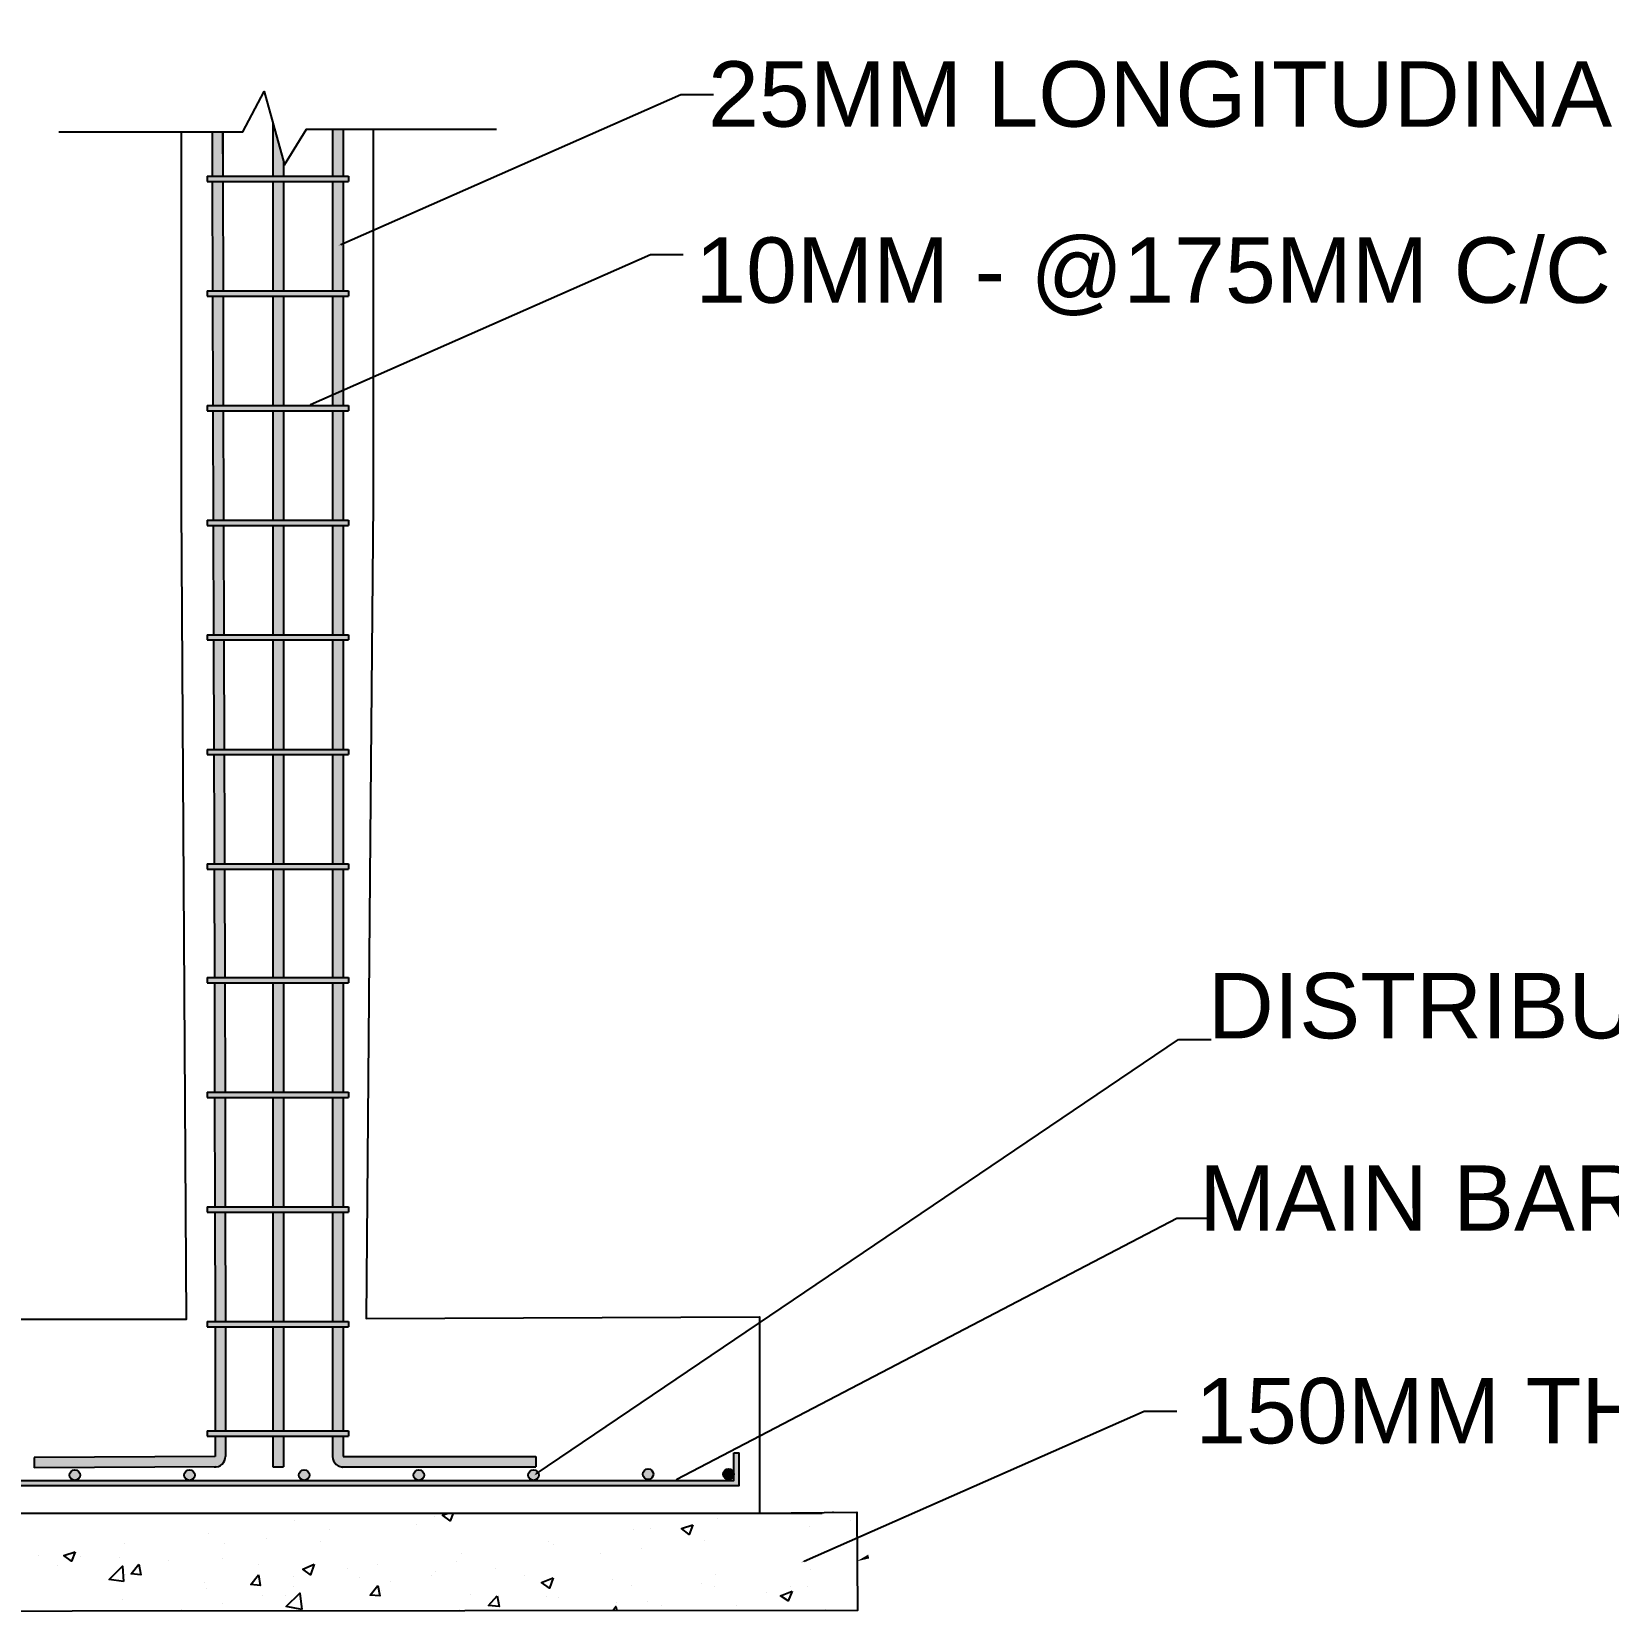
# Model space of a CAD drawing. Header units: inches. Extents: x 448145 to 618619, y -64863 to 148507.
# Drawn here: x 482265 to 485035, y 142635 to 145412 of the extents above; entities that cross this region are included whole.
import ezdxf
from ezdxf import colors
from ezdxf.entities.mleader import LeaderData, LeaderLine
from ezdxf.math import Vec2, Vec3

# ---------------------------------------------------------------- set-up
doc = ezdxf.new("R2010")
doc.units = ezdxf.units.IN
doc.header["$MEASUREMENT"] = 0
doc.styles.add('PDF Arial', font='Arial.ttf')
doc.styles.get("Standard").update_dxf_attribs({"font": 'Arial.ttf', "height": 75})

msp = doc.modelspace()

# ---------------------------------------------------------------- hatches: boundary and pattern name
h = msp.add_hatch(color=256)
h.dxf.hatch_style = 1
h.paths.add_polyline_path([(482815.521, 146412.64), (482815.521, 146427.971), (482795.231, 146400.924), (482802.591, 146395.403)])
h.paths.add_polyline_path([(482798.887, 146437.298, -0.23959), (482806.32, 146441.077), (482790.106, 146441.077), (482771.845, 146418.57), (482778.99, 146412.773)])
h.paths.add_polyline_path([(482821.24, 144956.497), (482572.773, 144956.497), (482572.797, 144947.297), (482821.24, 144947.297)])
h.paths.add_polyline_path([(482707.065, 145148.781), (482688.441, 145148.781), (482688.441, 144956.497), (482707.065, 144956.497)])
h.paths.add_polyline_path([(482707.065, 144947.297), (482688.441, 144947.297), (482688.441, 144755.013), (482707.065, 144755.013)])
h.paths.add_polyline_path([(482600.173, 145235.865), (482581.773, 145235.865), (482581.977, 145157.981), (482600.374, 145157.981)])
h.paths.add_polyline_path([(482707.065, 145184.426), (482688.441, 145251.829), (482688.441, 145157.981), (482707.065, 145157.981)])
h.paths.add_polyline_path([(482812.04, 145240.945), (482793.416, 145240.945), (482793.416, 145157.981), (482812.04, 145157.981)])
h.paths.add_polyline_path([(482821.24, 145157.981), (482572.773, 145157.981), (482572.797, 145148.781), (482821.24, 145148.781)])
h.paths.add_polyline_path([(482812.04, 145148.781), (482793.416, 145148.781), (482793.416, 144956.497), (482812.04, 144956.497)])
h.paths.add_polyline_path([(482600.398, 145148.781), (482582.001, 145148.781), (482582.506, 144956.497), (482600.893, 144956.497)])
h.paths.add_polyline_path([(482600.917, 144947.297), (482582.53, 144947.297), (482583.035, 144755.013), (482601.413, 144755.013)])
h.paths.add_polyline_path([(482601.436, 144745.813), (482583.059, 144745.813), (482583.564, 144553.529), (482601.942, 144553.529), (482601.866, 144578.974)])
h.paths.add_polyline_path([(482821.24, 144755.013), (482572.773, 144755.013), (482572.797, 144745.813), (482821.24, 144745.813)])
h.paths.add_polyline_path([(482812.04, 144947.297), (482793.416, 144947.297), (482793.416, 144755.013), (482812.04, 144755.013)])
h.paths.add_polyline_path([(482812.04, 144745.813), (482793.416, 144745.813), (482793.416, 144553.529), (482812.04, 144553.529)])
h.paths.add_polyline_path([(482707.065, 144745.813), (482688.441, 144745.813), (482688.441, 144553.529), (482707.065, 144553.529)])
h.paths.add_polyline_path([(482601.969, 144544.329), (482583.588, 144544.329), (482583.746, 144484.148), (482584.137, 144352.045), (482602.538, 144352.045)])
h.paths.add_polyline_path([(482821.24, 144553.529), (482572.773, 144553.529), (482572.797, 144544.329), (482821.24, 144544.329)])
h.paths.add_polyline_path([(482707.065, 144544.329), (482688.441, 144544.329), (482688.441, 144352.045), (482707.065, 144352.045)])
h.paths.add_polyline_path([(482812.04, 144544.329), (482793.416, 144544.329), (482793.416, 144352.045), (482812.04, 144352.045)])
h.paths.add_polyline_path([(482707.065, 144342.845), (482688.441, 144342.845), (482688.441, 144150.561), (482707.065, 144150.561)])
h.paths.add_polyline_path([(482602.565, 144342.845), (482584.164, 144342.845), (482584.733, 144150.561), (482603.134, 144150.561)])
h.paths.add_polyline_path([(482821.24, 144352.045), (482572.773, 144352.045), (482572.797, 144342.845), (482821.24, 144342.845)])
h.paths.add_polyline_path([(482812.04, 144342.845), (482793.416, 144342.845), (482793.416, 144150.561), (482812.04, 144150.561)])
h.paths.add_polyline_path([(482812.04, 144141.361), (482793.416, 144141.361), (482793.416, 143949.077), (482812.04, 143949.077)])
h.paths.add_polyline_path([(482707.065, 144141.361), (482688.441, 144141.361), (482688.441, 143949.077), (482707.065, 143949.077)])
h.paths.add_polyline_path([(482603.161, 144141.361), (482584.76, 144141.361), (482585.159, 144006.644), (482585.273, 143949.077), (482603.673, 143949.077), (482603.559, 144006.699)])
h.paths.add_polyline_path([(482821.24, 144150.561), (482572.773, 144150.561), (482572.797, 144141.361), (482821.24, 144141.361)])
h.paths.add_polyline_path([(482821.24, 143949.077), (482572.773, 143949.077), (482572.797, 143939.877), (482821.24, 143939.877)])
h.paths.add_polyline_path([(482707.065, 143939.877), (482688.441, 143939.877), (482688.441, 143749.312), (482707.065, 143749.312)])
h.paths.add_polyline_path([(482603.691, 143939.877), (482585.291, 143939.877), (482585.667, 143749.312), (482604.068, 143749.312)])
h.paths.add_polyline_path([(482812.04, 143939.877), (482793.416, 143939.877), (482793.416, 143749.312), (482812.04, 143749.312)])
h.paths.add_polyline_path([(482707.065, 143740.112), (482688.441, 143740.112), (482688.441, 143547.803), (482707.065, 143547.803)])
h.paths.add_polyline_path([(482604.086, 143740.112), (482585.686, 143740.112), (482586.066, 143547.803), (482604.466, 143547.803)])
h.paths.add_polyline_path([(482812.04, 143740.112), (482793.416, 143740.112), (482793.416, 143547.803), (482812.04, 143547.803)])
h.paths.add_polyline_path([(482821.24, 143749.312), (482572.773, 143749.312), (482572.797, 143740.112), (482821.24, 143740.112)])
h.paths.add_polyline_path([(482707.065, 143538.603), (482688.441, 143538.603), (482688.441, 143346.319), (482707.065, 143346.319)])
h.paths.add_polyline_path([(482604.485, 143538.603), (482586.084, 143538.603), (482586.464, 143346.319), (482604.865, 143346.319)])
h.paths.add_polyline_path([(482812.04, 143538.603), (482793.416, 143538.603), (482793.416, 143346.319), (482812.04, 143346.319)])
h.paths.add_polyline_path([(482821.24, 143547.803), (482572.773, 143547.803), (482572.797, 143538.603), (482821.24, 143538.603)])
h.paths.add_polyline_path([(482821.24, 143346.319), (482572.773, 143346.319), (482572.797, 143337.119), (482821.24, 143337.119)])
h.paths.add_polyline_path([(482707.065, 143337.119), (482688.441, 143337.119), (482688.441, 143144.835), (482707.065, 143144.835)])
h.paths.add_polyline_path([(482604.883, 143337.119), (482586.482, 143337.119), (482586.852, 143149.914), (482586.852, 143144.835), (482605.253, 143144.835), (482605.253, 143149.933)])
h.paths.add_polyline_path([(482812.04, 143337.119), (482793.416, 143337.119), (482793.416, 143144.835), (482812.04, 143144.835)])
h.paths.add_polyline_path([(482707.065, 143135.635), (482688.441, 143135.635), (482688.441, 142952.551), (482707.065, 142952.551)])
h.paths.add_polyline_path([(482605.253, 143135.635), (482586.852, 143135.635), (482586.852, 142952.551), (482605.253, 142952.551)])
h.paths.add_polyline_path([(482812.04, 143135.635), (482793.416, 143135.635), (482793.416, 142952.551), (482812.04, 142952.551)])
h.paths.add_polyline_path([(482821.24, 143144.835), (482572.773, 143144.835), (482572.797, 143135.635), (482821.24, 143135.635)])
h.paths.add_polyline_path([(482707.065, 142943.351), (482688.441, 142943.351), (482688.441, 142889.171), (482707.065, 142889.171)])
h.paths.add_polyline_path([(482821.24, 142952.551), (482572.773, 142952.551), (482572.797, 142943.351), (482821.24, 142943.351)])
h.paths.add_polyline_path([(482605.253, 142907.571), (482605.253, 142943.351), (482586.852, 142943.351), (482586.852, 142907.571), (482268.981, 142906.005), (482269.072, 142887.605), (482586.852, 142889.171), (482588.631, 142889.171, 0.3874673)])
h.paths.add_polyline_path([(482812.04, 142943.351), (482793.416, 142943.351), (482793.416, 142907.571, 0.36945795), (482809.161, 142889.171), (483150.668, 142889.171), (483150.668, 142907.571), (482812.04, 142907.571)])
h.paths.add_polyline_path([(483507.772, 142913.978), (483498.572, 142913.978), (483498.572, 142865.467), (483455.434, 142865.467), (481931.606, 142865.467), (481887.941, 142865.467), (481887.941, 142920.916), (481878.74, 142920.916), (481878.74, 142856.266), (481931.606, 142856.266), (483455.434, 142856.266), (483507.772, 142856.266)])
h = msp.add_hatch(color=256)
h.dxf.hatch_style = 1
h.paths.add_polyline_path([(481929.913, 142874.779, 1), (481948.537, 142874.779, 1)])
h.paths.add_polyline_path([(482131.397, 142874.779, 1), (482150.021, 142874.779, 1)])
h.paths.add_polyline_path([(482349.812, 142874.779, 1), (482331.188, 142874.779, 1)])
h.paths.add_polyline_path([(482532.672, 142874.779, 1), (482551.296, 142874.779, 1)])
h.paths.add_polyline_path([(482752.78, 142874.779, 1), (482734.156, 142874.779, 1)])
h.paths.add_polyline_path([(482935.639, 142874.779, 1), (482954.264, 142874.779, 1)])
h.paths.add_polyline_path([(483137.123, 142874.779, 1), (483155.748, 142874.779, 1)])
h.paths.add_polyline_path([(483338.607, 142876.472, 1), (483357.232, 142876.472, 1)])
h = msp.add_hatch(color=256)
h.dxf.hatch_style = 1
h.paths.add_polyline_path([(483479.948, 142876.472, 1), (483498.572, 142876.472, 1)])

# ---------------------------------------------------------------- linework, layer by layer
for p, q in [((482688.441, 145251.829), (482688.441, 145157.981)), ((482581.773, 145235.865), (482581.773, 145235.808)), ((482600.397, 145235.865), (482600.397, 145157.981)), ((482793.416, 145240.945), (482793.416, 145157.981)), ((482812.04, 145240.945), (482812.04, 145157.981)), ((482707.065, 145184.426), (482707.065, 145157.981)), ((482688.441, 145148.781), (482688.441, 144956.497)), ((482707.065, 145148.781), (482707.065, 144956.497)), ((482793.416, 145148.781), (482793.416, 144956.497)), ((482812.04, 145148.781), (482812.04, 144956.497)), ((482821.24, 145157.981), (482821.24, 145148.781)), ((482688.441, 144947.297), (482688.441, 144755.013)), ((482707.065, 144947.297), (482707.065, 144755.013)), ((482793.416, 144947.297), (482793.416, 144755.013)), ((482812.04, 144947.297), (482812.04, 144755.013)), ((482821.24, 144956.497), (482821.24, 144947.297)), ((482821.24, 144956.497), (482821.24, 144947.297)), ((482821.24, 144956.497), (482821.24, 144947.297)), ((482688.441, 144745.813), (482688.441, 144553.529)), ((482707.065, 144745.813), (482707.065, 144553.529)), ((482793.416, 144745.813), (482793.416, 144553.529)), ((482812.04, 144745.813), (482812.04, 144553.529)), ((482821.24, 144755.013), (482821.24, 144745.813)), ((482821.24, 144553.529), (482821.24, 144544.329)), ((482688.441, 144544.329), (482688.441, 144352.045)), ((482707.065, 144544.329), (482707.065, 144352.045)), ((482793.416, 144544.329), (482793.416, 144352.045)), ((482812.04, 144544.329), (482812.04, 144352.045)), ((482688.441, 144342.845), (482688.441, 144150.561)), ((482707.065, 144342.845), (482707.065, 144150.561)), ((482793.416, 144342.845), (482793.416, 144150.561)), ((482812.04, 144342.845), (482812.04, 144150.561)), ((482821.24, 144352.045), (482821.24, 144342.845)), ((482688.441, 144141.361), (482688.441, 143949.077)), ((482707.065, 144141.361), (482707.065, 143949.077)), ((482793.416, 144141.361), (482793.416, 143949.077)), ((482812.04, 144141.361), (482812.04, 143949.077)), ((482821.24, 144150.561), (482821.24, 144141.361)), ((482688.441, 143939.877), (482688.441, 143749.312)), ((482707.065, 143939.877), (482707.065, 143749.312)), ((482793.416, 143939.877), (482793.416, 143749.171)), ((482812.04, 143939.877), (482812.04, 143749.312)), ((482821.24, 143949.077), (482821.24, 143939.877)), ((482821.24, 143749.312), (482821.24, 143740.112)), ((482688.441, 143740.112), (482688.441, 143547.803)), ((482707.065, 143740.112), (482707.065, 143547.803)), ((482793.416, 143739.971), (482793.416, 143547.803)), ((482812.04, 143740.112), (482812.04, 143547.803)), ((482688.441, 143538.603), (482688.441, 143346.319)), ((482707.065, 143538.603), (482707.065, 143346.319)), ((482793.416, 143538.603), (482793.416, 143346.319)), ((482812.04, 143538.603), (482812.04, 143346.319)), ((482821.24, 143547.803), (482821.24, 143538.603)), ((482688.441, 143337.119), (482688.441, 143144.835)), ((482707.065, 143337.119), (482707.065, 143144.835)), ((482793.416, 143337.119), (482793.416, 143144.835)), ((482812.04, 143337.119), (482812.04, 143144.835)), ((482821.24, 143346.319), (482821.24, 143337.119)), ((482688.441, 143135.635), (482688.441, 142952.551)), ((482707.065, 143135.635), (482707.065, 142952.551)), ((482793.416, 143135.635), (482793.416, 142952.551)), ((482812.04, 143135.635), (482812.04, 142952.551)), ((482821.24, 143144.835), (482821.24, 143135.635)), ((482688.441, 142943.351), (482688.441, 142889.171)), ((482707.065, 142943.351), (482707.065, 142889.171)), ((482793.416, 142943.351), (482793.416, 142907.571)), ((482812.04, 142943.351), (482812.04, 142907.571)), ((482821.24, 142952.551), (482821.24, 142943.351)), ((483498.572, 142913.978), (483507.772, 142913.978)), ((482268.981, 142906.005), (482269.072, 142887.477)), ((483150.668, 142907.571), (483150.668, 142889.171))]:
    msp.add_line(p, q)
at = {"color": 7, "lineweight": 25}
for points in [[(482312.563, 145235.865), (482635.953, 145235.865), (482673.202, 145306.977), (482708.758, 145178.299), (482747.701, 145240.945), (483081.25, 145240.945)], [(482527.592, 145235.865), (482527.592, 144578.926), (482530.978, 144010.031), (482536.058, 143148.221), (481845.256, 143148.221), (481845.256, 142807.9)], [(482581.773, 145235.865), (482581.977, 145157.981)], [(482600.173, 145235.913), (482600.374, 145157.981)], [(482864.527, 145240.945), (482864.527, 144584.006), (482859.448, 143994.792), (482852.675, 143149.914), (483543.477, 143153.301), (483543.477, 142807.9)], [(482572.773, 145157.981), (482572.797, 145148.781)], [(482572.773, 145157.981), (482821.24, 145157.981)], [(482572.797, 145148.781), (482821.24, 145148.781)], [(482582.001, 145148.781), (482582.506, 144956.497)], [(482600.398, 145148.781), (482600.893, 144956.497)], [(482572.773, 144956.497), (482572.797, 144947.297)], [(482572.773, 144956.497), (482821.24, 144956.497)], [(482572.773, 144956.497), (482572.797, 144947.297)], [(482572.773, 144956.497), (482821.24, 144956.497)], [(482572.773, 144956.497), (482572.797, 144947.297)], [(482572.773, 144956.497), (482821.24, 144956.497)], [(482572.797, 144947.297), (482821.24, 144947.297)], [(482572.797, 144947.297), (482821.24, 144947.297)], [(482572.797, 144947.297), (482821.24, 144947.297)], [(482582.493, 144956.497), (482812.04, 144956.497)], [(482582.516, 144947.297), (482812.04, 144947.297)], [(482582.53, 144947.297), (482583.035, 144755.013)], [(482600.917, 144947.297), (482601.413, 144755.013)], [(482572.773, 144755.013), (482572.797, 144745.813)], [(482572.773, 144755.013), (482821.24, 144755.013)], [(482572.797, 144745.813), (482821.24, 144745.813)], [(482583.012, 144755.013), (482812.04, 144755.013)], [(482583.036, 144745.813), (482812.04, 144745.813)], [(482583.059, 144745.813), (482583.564, 144553.529)], [(482601.436, 144745.813), (482601.866, 144578.974), (482601.942, 144553.529)], [(482572.773, 144553.529), (482572.797, 144544.329)], [(482572.773, 144553.529), (482821.24, 144553.529)], [(482574.341, 144553.529), (482812.04, 144553.529)], [(482572.797, 144544.329), (482821.24, 144544.329)], [(482574.368, 144544.329), (482812.04, 144544.329)], [(482583.568, 144544.329), (482584.137, 144352.045)], [(482583.588, 144544.329), (482583.746, 144484.148)], [(482601.969, 144544.329), (482602.538, 144352.045)], [(482572.773, 144352.045), (482572.797, 144342.845)], [(482572.773, 144352.045), (482821.24, 144352.045)], [(482572.797, 144342.845), (482821.24, 144342.845)], [(482574.937, 144352.045), (482812.04, 144352.045)], [(482574.964, 144342.845), (482812.04, 144342.845)], [(482584.164, 144342.845), (482584.733, 144150.561)], [(482602.565, 144342.845), (482603.134, 144150.561)], [(482572.773, 144150.561), (482572.797, 144141.361)], [(482572.773, 144150.561), (482821.24, 144150.561)], [(482572.797, 144141.361), (482821.24, 144141.361)], [(482584.733, 144150.561), (482812.04, 144150.561)], [(482584.76, 144141.361), (482585.159, 144006.644), (482585.273, 143949.077)], [(482584.76, 144141.361), (482812.04, 144141.361)], [(482603.161, 144141.361), (482603.559, 144006.699), (482603.673, 143949.077)], [(482572.773, 143949.077), (482572.797, 143939.877)], [(482572.773, 143949.077), (482821.24, 143949.077)], [(482572.797, 143939.877), (482821.24, 143939.877)], [(482576.072, 143949.077), (482812.04, 143949.077)], [(482576.091, 143939.877), (482812.04, 143939.877)], [(482585.291, 143939.877), (482585.667, 143749.312)], [(482603.691, 143939.877), (482604.068, 143749.312)], [(482572.773, 143749.312), (482572.797, 143740.112)], [(482572.773, 143749.312), (482821.24, 143749.312)], [(482572.797, 143740.112), (482821.24, 143740.112)], [(482585.686, 143740.112), (482586.066, 143547.803)], [(482604.086, 143740.112), (482604.466, 143547.803)], [(482572.773, 143547.803), (482572.797, 143538.603)], [(482572.773, 143547.803), (482821.24, 143547.803)], [(482572.797, 143538.603), (482821.24, 143538.603)], [(482586.066, 143547.803), (482812.04, 143547.803)], [(482586.084, 143538.603), (482586.464, 143346.319)], [(482586.084, 143538.603), (482812.04, 143538.603)], [(482604.485, 143538.603), (482604.865, 143346.319)], [(482572.773, 143346.319), (482572.797, 143337.119)], [(482572.773, 143346.319), (482821.24, 143346.319)], [(482572.797, 143337.119), (482821.24, 143337.119)], [(482586.464, 143346.319), (482812.04, 143346.319)], [(482586.482, 143337.119), (482586.852, 143149.914), (482586.852, 143144.835)], [(482586.482, 143337.119), (482812.04, 143337.119)], [(482604.883, 143337.119), (482605.253, 143149.933), (482605.253, 143144.835)], [(482572.773, 143144.835), (482572.797, 143135.635)], [(482572.773, 143144.835), (482821.24, 143144.835)], [(482572.797, 143135.635), (482821.24, 143135.635)], [(482586.852, 143144.835), (482812.04, 143144.835)], [(482586.852, 143135.635), (482586.852, 142952.551)], [(482586.852, 143135.635), (482812.04, 143135.635)], [(482605.253, 143135.635), (482605.253, 142952.551)], [(482572.773, 142952.551), (482572.797, 142943.351)], [(482572.773, 142952.551), (482821.24, 142952.551)], [(482572.797, 142943.351), (482821.24, 142943.351)], [(482577.652, 142952.551), (482812.04, 142952.551)], [(482577.652, 142943.351), (482812.04, 142943.351)], [(482586.852, 142943.351), (482586.852, 142907.485)], [(482605.253, 142943.351), (482605.253, 142907.571)], [(481931.606, 142865.467), (483455.434, 142865.467), (483498.572, 142865.467), (483498.572, 142913.978)], [(481931.606, 142856.266), (483455.434, 142856.266), (483507.772, 142856.266), (483507.772, 142913.978)], [(482586.852, 142907.571), (482268.981, 142906.005)], [(482586.852, 142889.171), (482269.072, 142887.605)], [(482586.852, 142889.171), (482588.631, 142889.171)], [(482688.441, 142889.171), (482707.065, 142889.171)], [(482809.161, 142889.171), (483150.668, 142889.171)], [(482812.04, 142907.571), (483150.668, 142907.571)], [(482972.888, 142802.82), (482972.888, 142802.82)], [(483005.058, 142807.9), (482999.979, 142794.355), (482986.434, 142804.513), (482996.592, 142807.9)], [(483541.784, 142807.9), (483653.532, 142807.9)], [(483672.156, 142809.593), (483673.849, 142809.593)], [(483673.849, 142809.593), (483673.849, 142809.593)], [(482575, 142772.344), (482575, 142772.344)], [(482727.383, 142794.355), (482727.383, 142794.355)], [(482788.336, 142779.116), (482788.336, 142779.116)], [(482940.719, 142787.582), (482940.719, 142787.582)], [(483321.676, 142779.116), (483321.676, 142779.116)], [(483352.152, 142780.809), (483352.152, 142780.809)], [(483470.672, 142797.741), (483470.672, 142797.741)], [(483631.521, 142784.196), (483631.521, 142784.196)], [(483704.326, 142794.355), (483704.326, 142794.355)], [(482427.697, 142753.719), (482427.697, 142753.719)], [(482603.783, 142755.412), (482603.783, 142755.412)], [(482676.589, 142763.878), (482676.589, 142763.878)], [(482771.405, 142758.799), (482771.405, 142758.799)], [(483172.679, 142758.799), (483172.679, 142758.799)], [(483181.145, 142752.026), (483181.145, 142752.026)], [(483336.914, 142745.253), (483336.914, 142745.253)], [(483446.968, 142760.492), (483446.968, 142760.492)], [(482277.007, 142733.401), (482277.007, 142733.401)], [(482309.177, 142716.47), (482309.177, 142716.47)], [(482349.812, 142731.708), (482349.812, 142731.708)], [(482419.231, 142730.015), (482419.231, 142730.015)], [(482505.581, 142724.936), (482505.581, 142724.936)], [(482600.397, 142728.322), (482600.397, 142728.322)], [(482663.043, 142718.163), (482663.043, 142718.163)], [(482872.993, 142718.163), (482872.993, 142718.163)], [(483011.831, 142723.243), (483011.831, 142723.243)], [(483020.296, 142736.788), (483020.296, 142736.788)], [(483264.109, 142736.788), (483264.109, 142736.788)], [(483617.976, 142721.549), (483617.976, 142721.549)], [(482412.458, 142691.073), (482412.458, 142691.073)], [(482429.39, 142699.539), (482429.39, 142699.539)], [(482723.997, 142696.152), (482723.997, 142696.152)], [(482818.813, 142711.391), (482818.813, 142711.391)], [(482840.823, 142694.459), (482840.823, 142694.459)], [(482967.809, 142697.845), (482967.809, 142697.845)], [(482974.582, 142704.618), (482974.582, 142704.618)], [(483079.556, 142711.391), (483079.556, 142711.391)], [(483130.351, 142697.845), (483130.351, 142697.845)], [(483286.12, 142691.073), (483286.12, 142691.073)], [(483465.593, 142699.539), (483465.593, 142699.539)], [(483633.214, 142708.004), (483633.214, 142708.004)], [(482568.227, 142685.993), (482568.227, 142685.993)], [(482571.614, 142675.835), (482571.614, 142675.835)], [(482669.816, 142663.983), (482669.816, 142663.983)], [(482710.451, 142663.983), (482710.451, 142663.983)], [(482723.997, 142679.221), (482723.997, 142679.221)], [(482879.766, 142672.448), (482879.766, 142672.448)], [(482895.004, 142687.687), (482895.004, 142687.687)], [(483035.535, 142665.676), (483035.535, 142665.676)], [(483318.289, 142680.914), (483318.289, 142680.914)], [(483441.889, 142684.3), (483441.889, 142684.3)], [(483463.9, 142679.221), (483463.9, 142679.221)], [(483555.329, 142669.062), (483555.329, 142669.062)], [(483597.658, 142679.221), (483597.658, 142679.221)], [(483628.134, 142679.221), (483628.134, 142679.221)], [(482273.621, 142635.199), (482273.621, 142635.199)], [(482424.31, 142655.517), (482424.31, 142655.517)], [(482527.592, 142638.586), (482527.592, 142638.586)], [(482600.397, 142648.744), (482600.397, 142648.744)], [(483016.91, 142638.586), (483016.91, 142638.586)], [(483169.293, 142660.596), (483169.293, 142660.596)], [(483191.304, 142658.903), (483191.304, 142658.903)], [(483286.12, 142636.892), (483291.199, 142643.665), (483292.892, 142636.892)], [(483292.892, 142650.438), (483292.892, 142650.438)], [(483347.073, 142652.131), (483347.073, 142652.131)], [(483370.777, 142645.358), (483370.777, 142645.358)], [(483502.842, 142645.358), (483502.842, 142645.358)], [(483660.304, 142638.586), (483660.304, 142638.586)]]:
    msp.add_lwpolyline(points, dxfattribs=at)
for points in [[(483541.784, 142807.9), (483714.485, 142809.593), (483716.178, 142636.892), (481645.465, 142635.199), (481643.772, 142807.9)], [(483426.651, 142787.582), (483419.878, 142770.651), (483406.333, 142780.809)], [(482341.346, 142740.174), (482334.574, 142723.243), (482321.029, 142733.401)], [(482453.094, 142718.163), (482456.48, 142699.539), (482439.549, 142701.232)], [(482761.246, 142718.163), (482754.473, 142699.539), (482740.928, 142709.697)], [(482426.004, 142687.687), (482400.606, 142691.073), (482424.31, 142714.777)], [(482663.043, 142699.539), (482666.43, 142680.914), (482649.498, 142682.607)], [(483181.145, 142694.459), (483174.372, 142675.835), (483160.827, 142685.993)], [(482739.235, 142638.586), (482712.145, 142643.665), (482735.849, 142667.369)], [(482872.993, 142680.914), (482876.379, 142662.29), (482859.448, 142663.983)], [(483082.943, 142662.29), (483086.329, 142643.665), (483067.704, 142645.358)], [(483601.044, 142670.755), (483594.272, 142653.824), (483580.726, 142662.29)]]:
    msp.add_lwpolyline(points, close=True, dxfattribs=at)
for centre in [(482340.5, 142874.779), (482541.984, 142874.779), (482743.468, 142874.779), (482944.952, 142874.779), (483146.436, 142874.779), (483347.919, 142876.472), (483489.26, 142876.472)]:
    msp.add_circle(centre, 9.312, dxfattribs=at)
for centre, radius, start, end in [((482586.852, 142907.485), 18.401, 264.726106, 0.267869), ((482812.04, 142907.571), 18.624, 180, 278.891393)]:
    msp.add_arc(centre, radius, start, end)
at = {"color": 7}
msp.add_solid([(483736.496, 142728.322), (483714.485, 142723.243), (483734.802, 142735.095)], dxfattribs=at)

# ---------------------------------------------------------------- texts
at = {"color": 5, "char_height": 115.00894, "attachment_point": 7, "style": 'PDF Arial'}
for s, insert in [('25MM LONGITUDINAL', (483453.277, 145243.508)), ('10MM - @175MM C/C', (483430.817, 144912.442)), ('DISTRIBUTION BAR 16MM Φ @300 C/C ', (484331.433, 143619.459)), ('MAIN BAR 16 MM Φ @ 300 C/C', (484316.189, 143281.131)), ('150MM THICK PCC BED CONCRETE', (484309.412, 142928.986))]:
    msp.add_mtext(s, dxfattribs=dict(at, insert=insert))

# ---------------------------------------------------------------- leaders
ml = msp.add_multileader_mtext('Standard')
ml.set_content('', color=256)
ml.set_leader_properties()
ml.build(insert=Vec2(0, 0))
ml.multileader.update_dxf_attribs({"dogleg_length": 50, "arrow_head_size": 4.6})
ctx = ml.context
ctx.base_point, ctx.char_height, ctx.arrow_head_size, ctx.landing_gap_size, ctx.plane_origin = Vec3(483462.697, 145301.585), 4.6, 4.6, 2.3, Vec3(482803.675, 145036.008)
notes = []
notes.append((ctx, [(0, (1, 1, 0), (483405.195, 145301.585), (1, 0), 57.502, [(0, [(482803.675, 145036.008)], 0, [])])]))
ctx.mtext.insert, ctx.mtext.flow_direction = Vec3(483464.997, 145303.885), 5
ml = msp.add_multileader_mtext('Standard')
ml.set_content('', color=256)
ml.set_leader_properties()
ml.build(insert=Vec2(0, 0))
ml.multileader.update_dxf_attribs({"dogleg_length": 50, "arrow_head_size": 4.6})
ctx = ml.context
ctx.base_point, ctx.char_height, ctx.arrow_head_size, ctx.landing_gap_size, ctx.plane_origin = Vec3(483409.702, 145020.59), 4.6, 4.6, 2.3, Vec3(482750.68, 144755.013)
notes.append((ctx, [(0, (1, 1, 0), (483352.2, 145020.59), (1, 0), 57.502, [(0, [(482750.68, 144755.013)], 0, [])])]))
ctx.mtext.insert, ctx.mtext.flow_direction = Vec3(483412.002, 145022.89), 5
ml = msp.add_multileader_mtext('Standard')
ml.set_content('', color=256)
ml.set_leader_properties()
ml.build(insert=Vec2(0, 0))
ml.multileader.update_dxf_attribs({"dogleg_length": 50, "arrow_head_size": 4.6})
ctx = ml.context
ctx.base_point, ctx.char_height, ctx.arrow_head_size, ctx.landing_gap_size, ctx.plane_origin = Vec3(484337.559, 143640.526), 4.6, 4.6, 2.3, Vec3(483147.671, 142874.375)
notes.append((ctx, [(0, (1, 1, 0), (484280.057, 143640.526), (1, 0), 57.502, [(0, [(483147.671, 142874.375)], 0, [])])]))
ctx.mtext.insert, ctx.mtext.flow_direction = Vec3(484339.859, 143642.826), 5
ml = msp.add_multileader_mtext('Standard')
ml.set_content('', color=256)
ml.set_leader_properties()
ml.build(insert=Vec2(0, 0))
ml.multileader.update_dxf_attribs({"dogleg_length": 50, "arrow_head_size": 4.6})
ctx = ml.context
ctx.base_point, ctx.char_height, ctx.arrow_head_size, ctx.landing_gap_size, ctx.plane_origin = Vec3(484334.568, 143326.685), 4.6, 4.6, 2.3, Vec3(483291.645, 142858.665)
notes.append((ctx, [(0, (1, 1, 0), (484277.066, 143326.685), (1, 0), 57.502, [(0, [(483394.274, 142865.467)], 0, [])])]))
ctx.mtext.insert, ctx.mtext.flow_direction = Vec3(484336.868, 143328.985), 5
ml = msp.add_multileader_mtext('Standard')
ml.set_content('', color=256)
ml.set_leader_properties()
ml.build(insert=Vec2(0, 0))
ml.multileader.update_dxf_attribs({"dogleg_length": 50, "arrow_head_size": 4.6})
ctx = ml.context
ctx.base_point, ctx.char_height, ctx.arrow_head_size, ctx.landing_gap_size, ctx.plane_origin = Vec3(484276.998, 142987.126), 4.6, 4.6, 2.3, Vec3(483617.976, 142721.549)
notes.append((ctx, [(0, (1, 1, 0), (484219.496, 142987.126), (1, 0), 57.502, [(0, [(483617.976, 142721.549)], 0, [])])]))
ctx.mtext.insert, ctx.mtext.flow_direction = Vec3(484279.298, 142989.426), 5
for ctx, leaders in notes:
    for number, flags, end, landing, length, lines in leaders:
        leader = LeaderData()
        leader.index, (leader.has_last_leader_line, leader.has_dogleg_vector, leader.attachment_direction) = number, flags
        leader.last_leader_point, leader.dogleg_vector, leader.dogleg_length = Vec3(end), Vec3(landing), length
        for number, points, colour, breaks in lines:
            line = LeaderLine()
            line.index, line.vertices, line.color, line.breaks = number, Vec3.list(points), colors.encode_raw_color(colour), breaks
            leader.lines.append(line)
        ctx.leaders.append(leader)

doc.saveas('drawing.dxf')
